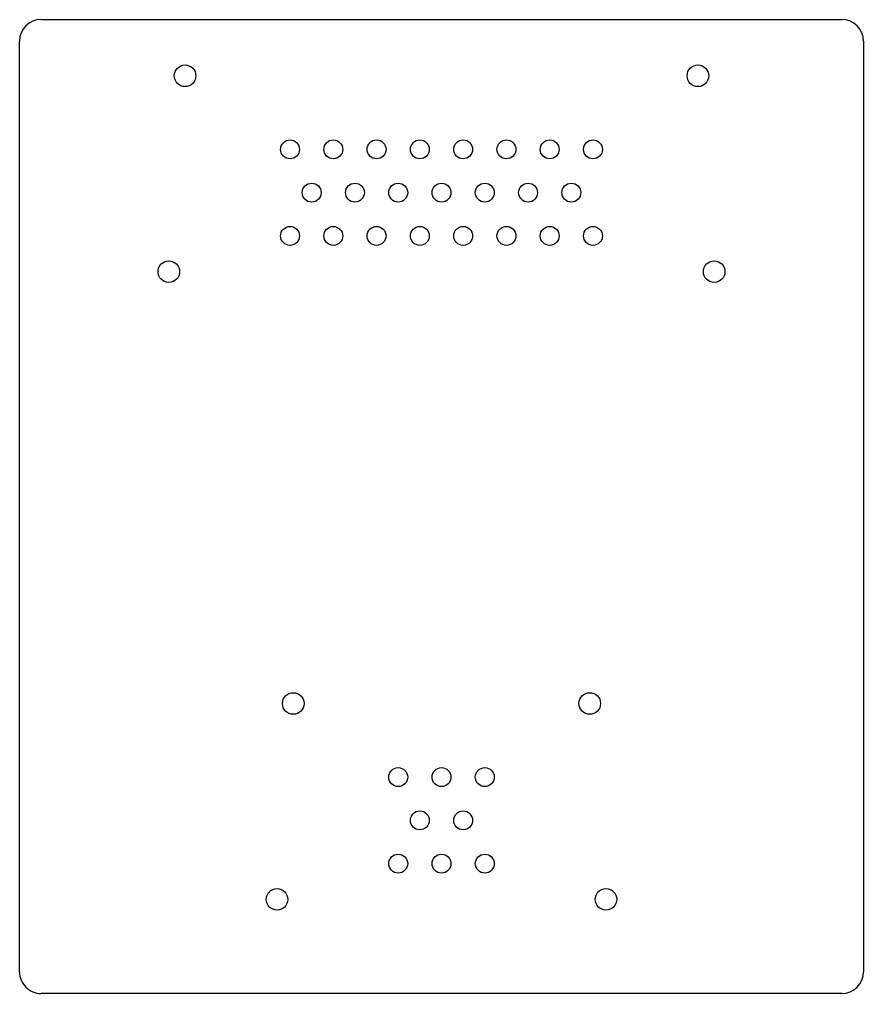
# Model space of a CAD drawing. Extents: x -39 to 39, y -45 to 45.
import ezdxf

# ---------------------------------------------------------------- set-up
doc = ezdxf.new("R2010")
doc.units = 0
doc.layers.get('0').update_dxf_attribs({"linetype": 'continuous'})

# ---------------------------------------------------------------- blocks, each defined once
blk = doc.blocks.new('PCB')
at = {"color": 0}
for p, q in [((-37, 45.000058), (37, 45.000058)), ((-39, -43.000174), (-39, 43.000058)), ((39, 43.000058), (39, -42.999942)), ((37, -44.999942), (-37, -45.000058))]:
    blk.add_line(p, q, dxfattribs=at)
for centre, radius in [((-23.6982, 39.797598), 0.99949), ((23.6982, 39.797598), 0.99949), ((-13.99794, 32.998018), 0.87376), ((-9.99998, 32.998018), 0.87376), ((-5.99948, 32.998018), 0.87376), ((-1.99898, 32.998018), 0.87376), ((1.99898, 32.998018), 0.87376), ((5.99948, 32.998018), 0.87376), ((9.99998, 32.998018), 0.87376), ((13.99794, 32.998018), 0.87376), ((-11.99896, 29.000058), 0.87376), ((-7.99846, 29.000058), 0.87376), ((-3.99796, 29.000058), 0.87376), ((0, 29.000058), 0.87376), ((3.99796, 29.000058), 0.87376), ((7.99846, 29.000058), 0.87376), ((11.99896, 29.000058), 0.87376), ((-13.99794, 25.002098), 0.87376), ((-9.99998, 25.002098), 0.87376), ((-5.99948, 25.002098), 0.87376), ((-1.99898, 25.002098), 0.87376), ((1.99898, 25.002098), 0.87376), ((5.99948, 25.002098), 0.87376), ((9.99998, 25.002098), 0.87376), ((13.99794, 25.002098), 0.87376), ((-25.19934, 21.700098), 0.99949), ((25.19934, 21.700098), 0.99949), ((-13.69822, -18.202402), 0.99949), ((13.69822, -18.202402), 0.99949), ((-3.99796, -25.001982), 0.87376), ((0, -25.001982), 0.87376), ((3.99796, -25.001982), 0.87376), ((-1.99898, -28.999942), 0.87376), ((1.99898, -28.999942), 0.87376), ((-3.99796, -32.997902), 0.87376), ((0, -32.997902), 0.87376), ((3.99796, -32.997902), 0.87376), ((-15.19936, -36.299902), 0.99949), ((15.19936, -36.299902), 0.99949)]:
    blk.add_circle(centre, radius, dxfattribs=at)
for centre, radius, start, end in [((-37, 43.000058), 2, 90, -180), ((37, 43.000058), 2, 0, 90), ((-37.000198, -43.000256), 1.999802, 179.99765011, -89.99432685), ((37, -42.999942), 2, -90, 0)]:
    blk.add_arc(centre, radius, start, end, dxfattribs=at)

msp = doc.modelspace()

# ---------------------------------------------------------------- block references
at = {"color": 0}
msp.add_blockref('PCB', (0, 0), dxfattribs=at)

doc.saveas('drawing.dxf')
